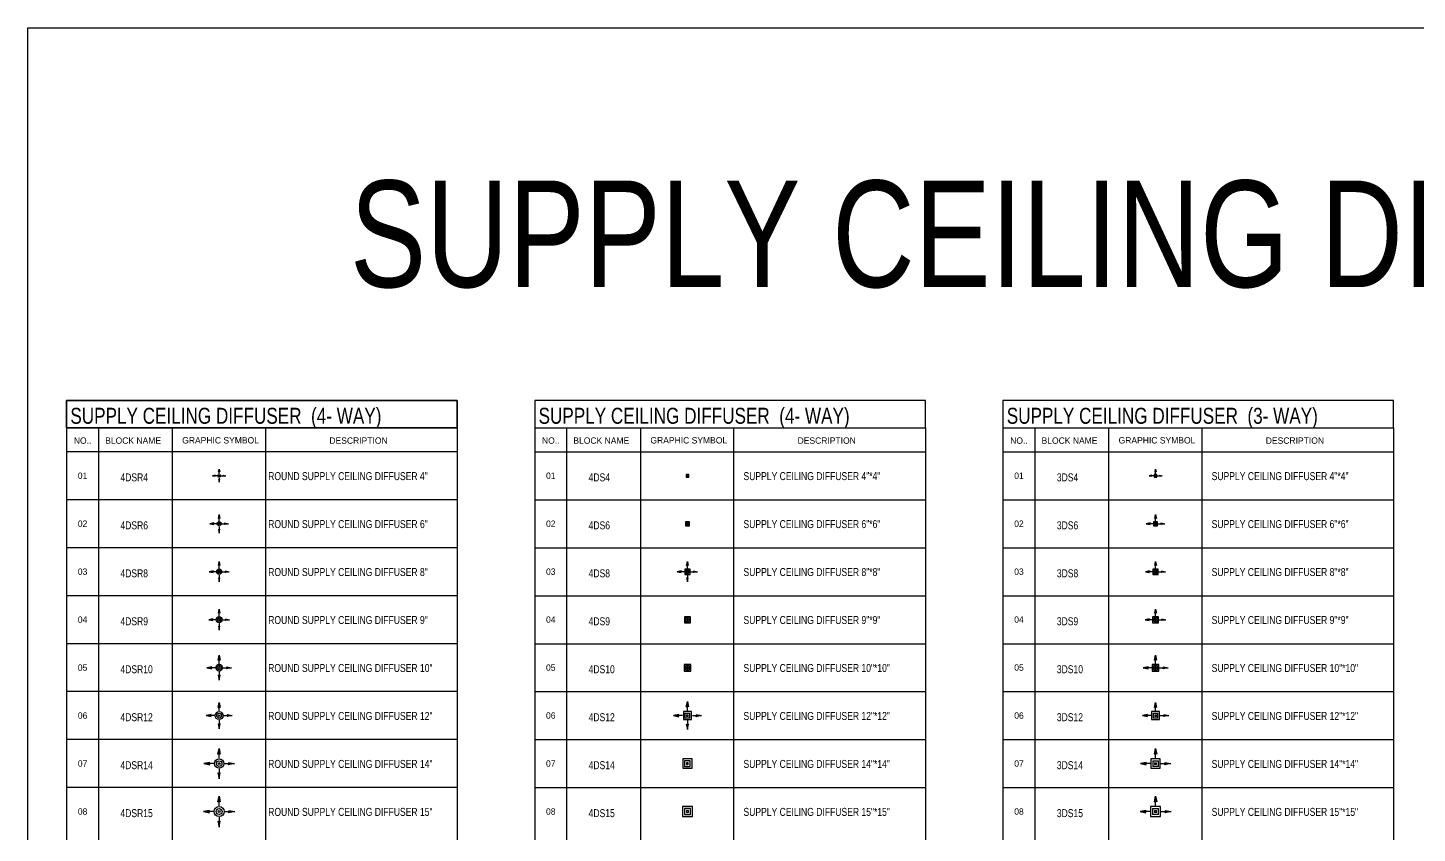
# Model space of a CAD drawing. Header units: millimetres. Extents: x 231894 to 495193, y 184583 to 303652.
# Drawn here: x 231894 to 283985, y 273426 to 303652 of the extents above; entities that cross this region are included whole.
import ezdxf
from ezdxf.enums import TextEntityAlignment as Align

# ---------------------------------------------------------------- set-up
doc = ezdxf.new("R2010")
doc.units = ezdxf.units.MM
doc.layers.get('0').update_dxf_attribs({"color": 254})
for name, color, linetype in [('40-REFERENCE-DRAWINGS-0-35', 40, 'Continuous'), ('MEQUIP', 2, 'Continuous'), ('SUPPLY GRILL', 13, 'Continuous')]:
    doc.layers.add(name, color=color, linetype=linetype)
doc.styles.add('STENCIL', font='stencil.shx')
doc.styles.add('style2', font='stencil.shx')

# ---------------------------------------------------------------- blocks, each defined once
blk = doc.blocks.new('4DS4')
at = {"color": 13}
for points in [[(-171, 0, 0, 21.4, 0), (-119, 0, 0, 0, 0), (-75, 0, 0, 0, 0)], [(0, 171, 0, 21.4, 0), (0, 119, 0, 0, 0), (0, 75, 0, 0, 0)], [(171, 0, 0, 21.4, 0), (119, 0, 0, 0, 0), (75, 0, 0, 0, 0)], [(0, -171, 0, 21.4, 0), (0, -119, 0, 0, 0), (0, -75, 0, 0, 0)]]:
    blk.add_lwpolyline(points, format="xyseb", dxfattribs=at)
at = {"color": 12}
blk.add_lwpolyline([(-50, -50), (50, -50), (50, 50), (-50, 50)], close=True, dxfattribs=at)
at = {"color": 13}
for points in [[(-30, -30), (30, -30), (30, 30), (-30, 30)], [(-10, -10), (10, -10), (10, 10), (-10, 10)]]:
    blk.add_lwpolyline(points, close=True, dxfattribs=at)
blk = doc.blocks.new('4DS6')
at = {"color": 13}
for points in [[(-245, 0, 0, 30.1, 0), (-172, 0, 0, 0, 0), (-110, 0, 0, 0, 0)], [(0, 245, 0, 30.1, 0), (0, 172, 0, 0, 0), (0, 110, 0, 0, 0)], [(245, 0, 0, 30.1, 0), (172, 0, 0, 0, 0), (110, 0, 0, 0, 0)], [(0, -245, 0, 30.1, 0), (0, -172, 0, 0, 0), (0, -110, 0, 0, 0)]]:
    blk.add_lwpolyline(points, format="xyseb", dxfattribs=at)
at = {"color": 12}
blk.add_lwpolyline([(-75, -75), (75, -75), (75, 75), (-75, 75)], close=True, dxfattribs=at)
at = {"color": 13}
for points in [[(-45, -45), (45, -45), (45, 45), (-45, 45)], [(-15, -15), (15, -15), (15, 15), (-15, 15)]]:
    blk.add_lwpolyline(points, close=True, dxfattribs=at)
blk = doc.blocks.new('4DS8')
at = {"color": 13}
for p, q in [((-228.125, 30), (-378.125, 0)), ((-125, 0), (-378.125, 0)), ((-378.125, 0), (-228.125, -30)), ((-228.125, 30), (-240.625, 0)), ((-228.125, -30), (-240.625, 0)), ((-30, 228.125), (0, 378.125)), ((-30, 228.125), (0, 240.625)), ((0, 125), (0, 378.125)), ((0, 378.125), (30, 228.125)), ((30, 228.125), (0, 240.625)), ((125, 0), (378.125, 0)), ((228.125, 30), (378.125, 0)), ((228.125, 30), (240.625, 0)), ((228.125, -30), (240.625, 0)), ((378.125, 0), (228.125, -30)), ((-30, -228.125), (0, -378.125)), ((-30, -228.125), (0, -240.625)), ((0, -125), (0, -378.125)), ((30, -228.125), (0, -240.625)), ((0, -378.125), (30, -228.125))]:
    blk.add_line(p, q, dxfattribs=at)
at = {"color": 12}
blk.add_lwpolyline([(-100, -100), (100, -100), (100, 100), (-100, 100)], close=True, dxfattribs=at)
at = {"color": 13}
for points in [[(-60, -60), (60, -60), (60, 60), (-60, 60)], [(-20, -20), (20, -20), (20, 20), (-20, 20)]]:
    blk.add_lwpolyline(points, close=True, dxfattribs=at)
for points in [[(-228.125, 30), (-240.625, 0), (-378.125, 0)], [(-228.125, -30), (-240.625, 0), (-378.125, 0)], [(-30, 228.125), (0, 240.625), (0, 378.125)], [(30, 228.125), (0, 240.625), (0, 378.125)], [(228.125, 30), (240.625, 0), (378.125, 0)], [(228.125, -30), (240.625, 0), (378.125, 0)], [(-30, -228.125), (0, -240.625), (0, -378.125)], [(30, -228.125), (0, -240.625), (0, -378.125)]]:
    blk.add_solid(points, dxfattribs=at)
blk = doc.blocks.new('4DS10')
at = {"color": 13}
for points in [[(-452, 0, 0, 64.1, 0), (-295, 0, 0, 0, 0), (-156, 0, 0, 0, 0)], [(0, 452, 0, 64.1, 0), (0, 295, 0, 0, 0), (0, 156, 0, 0, 0)], [(452, 0, 0, 64.1, 0), (295, 0, 0, 0, 0), (156, 0, 0, 0, 0)], [(0, -452, 0, 64.1, 0), (0, -295, 0, 0, 0), (0, -156, 0, 0, 0)]]:
    blk.add_lwpolyline(points, format="xyseb", dxfattribs=at)
at = {"color": 12}
blk.add_lwpolyline([(-125, -125), (125, -125), (125, 125), (-125, 125)], close=True, dxfattribs=at)
at = {"color": 13}
for points in [[(-75, -75), (75, -75), (75, 75), (-75, 75)], [(-25, -25), (25, -25), (25, 25), (-25, 25)]]:
    blk.add_lwpolyline(points, close=True, dxfattribs=at)
blk = doc.blocks.new('4DS12')
at = {"color": 13}
for p, q in [((-40, 325), (0, 525)), ((0, 188), (0, 525)), ((0, 525), (40, 325)), ((-325, 40), (-525, 0)), ((-188, 0), (-525, 0)), ((-525, 0), (-325, -40)), ((-325, 40), (-342, 0)), ((-325, -40), (-342, 0)), ((-90, 90), (-90, -90)), ((-90, 90), (90, 90)), ((-40, 325), (0, 342)), ((-30, 30), (-30, -30)), ((-30, 30), (30, 30)), ((40, 325), (0, 342)), ((30, -30), (30, 30)), ((90, -90), (90, 90)), ((188, 0), (525, 0)), ((325, 40), (525, 0)), ((325, 40), (342, 0)), ((325, -40), (342, 0)), ((525, 0), (325, -40)), ((90, -90), (-90, -90)), ((-40, -325), (0, -525)), ((-40, -325), (0, -342)), ((30, -30), (-30, -30)), ((0, -188), (0, -525)), ((40, -325), (0, -342)), ((0, -525), (40, -325))]:
    blk.add_line(p, q, dxfattribs=at)
at = {"color": 12}
blk.add_lwpolyline([(-150, -150), (150, -150), (150, 150), (-150, 150)], close=True, dxfattribs=at)
at = {"color": 13}
for points in [[(-40, 325), (0, 342), (0, 525)], [(40, 325), (0, 342), (0, 525)], [(-325, 40), (-342, 0), (-525, 0)], [(-325, -40), (-342, 0), (-525, 0)], [(325, 40), (342, 0), (525, 0)], [(325, -40), (342, 0), (525, 0)], [(-40, -325), (0, -342), (0, -525)], [(40, -325), (0, -342), (0, -525)]]:
    blk.add_solid(points, dxfattribs=at)
blk = doc.blocks.new('4DS9')
at = {"color": 13}
for points in [[(-283, 0, 0, 30.1, 0), (-210, 0, 0, 0, 0), (-148, 0, 0, 0, 0)], [(0, 283, 0, 30.1, 0), (0, 210, 0, 0, 0), (0, 148, 0, 0, 0)], [(283, 0, 0, 30.1, 0), (210, 0, 0, 0, 0), (148, 0, 0, 0, 0)], [(0, -283, 0, 30.1, 0), (0, -210, 0, 0, 0), (0, -148, 0, 0, 0)]]:
    blk.add_lwpolyline(points, format="xyseb", dxfattribs=at)
at = {"color": 12}
blk.add_lwpolyline([(-112, -112), (112, -112), (112, 112), (-112, 112)], close=True, dxfattribs=at)
at = {"color": 13}
for points in [[(-68, -68), (68, -68), (68, 68), (-68, 68)], [(-22, -22), (22, -22), (22, 22), (-22, 22)]]:
    blk.add_lwpolyline(points, close=True, dxfattribs=at)
blk = doc.blocks.new('4DS15')
at = {"color": 13}
for points in [[(0, 677, 0, 96.2, 0), (0, 443, 0, 0, 0), (0, 234, 0, 0, 0)], [(-677, 0, 0, 96.2, 0), (-443, 0, 0, 0, 0), (-234, 0, 0, 0, 0)], [(677, 0, 0, 96.2, 0), (443, 0, 0, 0, 0), (234, 0, 0, 0, 0)], [(0, -677, 0, 96.2, 0), (0, -443, 0, 0, 0), (0, -234, 0, 0, 0)]]:
    blk.add_lwpolyline(points, format="xyseb", dxfattribs=at)
at = {"color": 12}
blk.add_lwpolyline([(-187, -187), (187, -187), (187, 187), (-187, 187)], close=True, dxfattribs=at)
at = {"color": 13}
for points in [[(-112, -112), (112, -112), (112, 112), (-112, 112)], [(-37, -37), (37, -37), (37, 37), (-37, 37)]]:
    blk.add_lwpolyline(points, close=True, dxfattribs=at)
blk = doc.blocks.new('4DS14')
at = {"color": 13}
for points in [[(0, 632, 0, 89.8, 0), (0, 413, 0, 0, 0), (0, 219, 0, 0, 0)], [(-632, 0, 0, 89.8, 0), (-413, 0, 0, 0, 0), (-219, 0, 0, 0, 0)], [(632, 0, 0, 89.8, 0), (413, 0, 0, 0, 0), (219, 0, 0, 0, 0)], [(0, -632, 0, 89.8, 0), (0, -413, 0, 0, 0), (0, -219, 0, 0, 0)]]:
    blk.add_lwpolyline(points, format="xyseb", dxfattribs=at)
at = {"color": 12}
blk.add_lwpolyline([(-175, -175), (175, -175), (175, 175), (-175, 175)], close=True, dxfattribs=at)
at = {"color": 13}
for points in [[(-105, -105), (105, -105), (105, 105), (-105, 105)], [(-35, -35), (35, -35), (35, 35), (-35, 35)]]:
    blk.add_lwpolyline(points, close=True, dxfattribs=at)
blk = doc.blocks.new('3DS4')
at = {"color": 13}
for p, q in [((-144, 20), (-244, 0)), ((-75, 0), (-244, 0)), ((-244, 0), (-144, -20)), ((-144, 20), (-152, 0)), ((-144, -20), (-152, 0)), ((-20, 144), (0, 244)), ((-20, 144), (0, 152)), ((0, 75), (0, 244)), ((0, 244), (20, 144)), ((20, 144), (0, 152)), ((75, 0), (244, 0)), ((144, 20), (244, 0)), ((144, 20), (152, 0)), ((144, -20), (152, 0)), ((244, 0), (144, -20))]:
    blk.add_line(p, q, dxfattribs=at)
at = {"color": 12}
blk.add_lwpolyline([(-50, -50), (50, -50), (50, 50), (-50, 50)], close=True, dxfattribs=at)
at = {"color": 13}
for points in [[(-30, -30), (30, -30), (30, 30), (-30, 30)], [(-10, -10), (10, -10), (10, 10), (-10, 10)]]:
    blk.add_lwpolyline(points, close=True, dxfattribs=at)
for points in [[(-144, 20), (-152, 0), (-244, 0)], [(-144, -20), (-152, 0), (-244, 0)], [(-20, 144), (0, 152), (0, 244)], [(20, 144), (0, 152), (0, 244)], [(144, 20), (152, 0), (244, 0)], [(144, -20), (152, 0), (244, 0)]]:
    blk.add_solid(points, dxfattribs=at)
blk = doc.blocks.new('3DS6')
at = {"color": 13}
for p, q in [((-203.125, 30), (-353.125, 0)), ((-100, 0), (-353.125, 0)), ((-353.125, 0), (-203.125, -30)), ((-203.125, 30), (-215.625, 0)), ((-203.125, -30), (-215.625, 0)), ((-30, 203.125), (0, 353.125)), ((-30, 203.125), (0, 215.625)), ((0, 100), (0, 353.125)), ((0, 353.125), (30, 203.125)), ((30, 203.125), (0, 215.625)), ((100, 0), (353.125, 0)), ((203.125, 30), (353.125, 0)), ((203.125, 30), (215.625, 0)), ((203.125, -30), (215.625, 0)), ((353.125, 0), (203.125, -30))]:
    blk.add_line(p, q, dxfattribs=at)
at = {"color": 12}
blk.add_lwpolyline([(-75, -75), (75, -75), (75, 75), (-75, 75)], close=True, dxfattribs=at)
at = {"color": 13}
for points in [[(-45, -45), (45, -45), (45, 45), (-45, 45)], [(-15, -15), (15, -15), (15, 15), (-15, 15)]]:
    blk.add_lwpolyline(points, close=True, dxfattribs=at)
for points in [[(-203.125, 30), (-215.625, 0), (-353.125, 0)], [(-203.125, -30), (-215.625, 0), (-353.125, 0)], [(-30, 203.125), (0, 215.625), (0, 353.125)], [(30, 203.125), (0, 215.625), (0, 353.125)], [(203.125, 30), (215.625, 0), (353.125, 0)], [(203.125, -30), (215.625, 0), (353.125, 0)]]:
    blk.add_solid(points, dxfattribs=at)
blk = doc.blocks.new('3DS8')
at = {"color": 13}
for p, q in [((-228.125, 30), (-378.125, 0)), ((-125, 0), (-378.125, 0)), ((-378.125, 0), (-228.125, -30)), ((-228.125, 30), (-240.625, 0)), ((-228.125, -30), (-240.625, 0)), ((-30, 228.125), (0, 378.125)), ((-30, 228.125), (0, 240.625)), ((0, 125), (0, 378.125)), ((0, 378.125), (30, 228.125)), ((30, 228.125), (0, 240.625)), ((125, 0), (378.125, 0)), ((228.125, 30), (378.125, 0)), ((228.125, 30), (240.625, 0)), ((228.125, -30), (240.625, 0)), ((378.125, 0), (228.125, -30))]:
    blk.add_line(p, q, dxfattribs=at)
at = {"color": 12}
blk.add_lwpolyline([(-100, -100), (100, -100), (100, 100), (-100, 100)], close=True, dxfattribs=at)
at = {"color": 13}
for points in [[(-60, -60), (60, -60), (60, 60), (-60, 60)], [(-20, -20), (20, -20), (20, 20), (-20, 20)]]:
    blk.add_lwpolyline(points, close=True, dxfattribs=at)
for points in [[(-228.125, 30), (-240.625, 0), (-378.125, 0)], [(-228.125, -30), (-240.625, 0), (-378.125, 0)], [(-30, 228.125), (0, 240.625), (0, 378.125)], [(30, 228.125), (0, 240.625), (0, 378.125)], [(228.125, 30), (240.625, 0), (378.125, 0)], [(228.125, -30), (240.625, 0), (378.125, 0)]]:
    blk.add_solid(points, dxfattribs=at)
blk = doc.blocks.new('3DS9')
at = {"color": 13}
for p, q in [((-240.625, 30), (-390.625, 0)), ((-137.5, 0), (-390.625, 0)), ((-390.625, 0), (-240.625, -30)), ((-240.625, 30), (-253.125, 0)), ((-240.625, -30), (-253.125, 0)), ((-30, 240.625), (0, 390.625)), ((-30, 240.625), (0, 253.125)), ((0, 137.5), (0, 390.625)), ((0, 390.625), (30, 240.625)), ((30, 240.625), (0, 253.125)), ((137.5, 0), (390.625, 0)), ((240.625, 30), (390.625, 0)), ((240.625, 30), (253.125, 0)), ((240.625, -30), (253.125, 0)), ((390.625, 0), (240.625, -30))]:
    blk.add_line(p, q, dxfattribs=at)
at = {"color": 12}
blk.add_lwpolyline([(-112.5, -112.5), (112.5, -112.5), (112.5, 112.5), (-112.5, 112.5)], close=True, dxfattribs=at)
at = {"color": 13}
for points in [[(-67.5, -67.5), (67.5, -67.5), (67.5, 67.5), (-67.5, 67.5)], [(-22.5, -22.5), (22.5, -22.5), (22.5, 22.5), (-22.5, 22.5)]]:
    blk.add_lwpolyline(points, close=True, dxfattribs=at)
for points in [[(-240.625, 30), (-253.125, 0), (-390.625, 0)], [(-240.625, -30), (-253.125, 0), (-390.625, 0)], [(-30, 240.625), (0, 253.125), (0, 390.625)], [(30, 240.625), (0, 253.125), (0, 390.625)], [(240.625, 30), (253.125, 0), (390.625, 0)], [(240.625, -30), (253.125, 0), (390.625, 0)]]:
    blk.add_solid(points, dxfattribs=at)
blk = doc.blocks.new('3DS10')
at = {"color": 13}
for p, q in [((-278.90625, 37.5), (-466.40625, 0)), ((-150, 0), (-466.40625, 0)), ((-466.40625, 0), (-278.90625, -37.5)), ((-278.90625, 37.5), (-294.53125, 0)), ((-278.90625, -37.5), (-294.53125, 0)), ((-37.5, 278.90625), (0, 466.40625)), ((-37.5, 278.90625), (0, 294.53125)), ((0, 150), (0, 466.40625)), ((0, 466.40625), (37.5, 278.90625)), ((37.5, 278.90625), (0, 294.53125)), ((150, 0), (466.40625, 0)), ((278.90625, 37.5), (466.40625, 0)), ((278.90625, 37.5), (294.53125, 0)), ((278.90625, -37.5), (294.53125, 0)), ((466.40625, 0), (278.90625, -37.5))]:
    blk.add_line(p, q, dxfattribs=at)
at = {"color": 12}
blk.add_lwpolyline([(-125, -125), (125, -125), (125, 125), (-125, 125)], close=True, dxfattribs=at)
at = {"color": 13}
for points in [[(-75, -75), (75, -75), (75, 75), (-75, 75)], [(-25, -25), (25, -25), (25, 25), (-25, 25)]]:
    blk.add_lwpolyline(points, close=True, dxfattribs=at)
for points in [[(-278.90625, 37.5), (-294.53125, 0), (-466.40625, 0)], [(-278.90625, -37.5), (-294.53125, 0), (-466.40625, 0)], [(-37.5, 278.90625), (0, 294.53125), (0, 466.40625)], [(37.5, 278.90625), (0, 294.53125), (0, 466.40625)], [(278.90625, 37.5), (294.53125, 0), (466.40625, 0)], [(278.90625, -37.5), (294.53125, 0), (466.40625, 0)]]:
    blk.add_solid(points, dxfattribs=at)
blk = doc.blocks.new('3DS12')
at = {"color": 13}
for p, q in [((-303.90625, 37.5), (-491.40625, 0)), ((-175, 0), (-491.40625, 0)), ((-491.40625, 0), (-303.90625, -37.5)), ((-303.90625, 37.5), (-319.53125, 0)), ((-303.90625, -37.5), (-319.53125, 0)), ((-90, 90), (-90, -90)), ((-90, 90), (90, 90)), ((-37.5, 303.90625), (0, 491.40625)), ((-37.5, 303.90625), (0, 319.53125)), ((-30, 30), (-30, -30)), ((-30, 30), (30, 30)), ((0, 175), (0, 491.40625)), ((0, 491.40625), (37.5, 303.90625)), ((37.5, 303.90625), (0, 319.53125)), ((30, -30), (30, 30)), ((90, -90), (90, 90)), ((175, 0), (491.40625, 0)), ((303.90625, 37.5), (491.40625, 0)), ((303.90625, 37.5), (319.53125, 0)), ((303.90625, -37.5), (319.53125, 0)), ((491.40625, 0), (303.90625, -37.5)), ((90, -90), (-90, -90)), ((30, -30), (-30, -30))]:
    blk.add_line(p, q, dxfattribs=at)
at = {"color": 12}
blk.add_lwpolyline([(-150, -150), (150, -150), (150, 150), (-150, 150)], close=True, dxfattribs=at)
at = {"color": 13}
for points in [[(-303.90625, 37.5), (-319.53125, 0), (-491.40625, 0)], [(-303.90625, -37.5), (-319.53125, 0), (-491.40625, 0)], [(-37.5, 303.90625), (0, 319.53125), (0, 491.40625)], [(37.5, 303.90625), (0, 319.53125), (0, 491.40625)], [(303.90625, 37.5), (319.53125, 0), (491.40625, 0)], [(303.90625, -37.5), (319.53125, 0), (491.40625, 0)]]:
    blk.add_solid(points, dxfattribs=at)
blk = doc.blocks.new('3DS14')
at = {"color": 13}
for p, q in [((-44, 350), (0, 569)), ((0, 200), (0, 569)), ((0, 569), (44, 350)), ((-350, 44), (-569, 0)), ((-200, 0), (-569, 0)), ((-569, 0), (-350, -44)), ((-350, 44), (-369, 0)), ((-350, -44), (-369, 0)), ((-105, 105), (-105, -105)), ((-105, 105), (105, 105)), ((-44, 350), (0, 369)), ((-35, 35), (-35, -35)), ((-35, 35), (35, 35)), ((44, 350), (0, 369)), ((35, -35), (35, 35)), ((105, -105), (105, 105)), ((200, 0), (569, 0)), ((350, 44), (569, 0)), ((350, 44), (369, 0)), ((350, -44), (369, 0)), ((569, 0), (350, -44)), ((105, -105), (-105, -105)), ((35, -35), (-35, -35))]:
    blk.add_line(p, q, dxfattribs=at)
at = {"color": 12}
blk.add_lwpolyline([(-175, -175), (175, -175), (175, 175), (-175, 175)], close=True, dxfattribs=at)
at = {"color": 13}
for points in [[(-44, 350), (0, 369), (0, 569)], [(44, 350), (0, 369), (0, 569)], [(-350, 44), (-369, 0), (-569, 0)], [(-350, -44), (-369, 0), (-569, 0)], [(350, 44), (369, 0), (569, 0)], [(350, -44), (369, 0), (569, 0)]]:
    blk.add_solid(points, dxfattribs=at)
blk = doc.blocks.new('3DS15')
at = {"color": 13}
for p, q in [((-44, 363), (0, 582)), ((0, 213), (0, 582)), ((0, 582), (44, 363)), ((-363, 44), (-582, 0)), ((-213, 0), (-582, 0)), ((-582, 0), (-363, -44)), ((-363, 44), (-381, 0)), ((-363, -44), (-381, 0)), ((-112, 112), (-112, -112)), ((-112, 112), (112, 112)), ((-44, 363), (0, 381)), ((-37, 37), (-37, -37)), ((-37, 37), (37, 37)), ((44, 363), (0, 381)), ((37, -37), (37, 37)), ((112, -112), (112, 112)), ((363, 44), (582, 0)), ((363, 44), (381, 0)), ((112, -112), (-112, -112)), ((37, -37), (-37, -37)), ((213, 0), (582, 0)), ((363, -44), (381, 0)), ((582, 0), (363, -44))]:
    blk.add_line(p, q, dxfattribs=at)
at = {"color": 12}
blk.add_lwpolyline([(-187, -187), (187, -187), (187, 187), (-187, 187)], close=True, dxfattribs=at)
at = {"color": 13}
for points in [[(-44, 363), (0, 381), (0, 582)], [(44, 363), (0, 381), (0, 582)], [(-363, 44), (-381, 0), (-582, 0)], [(-363, -44), (-381, 0), (-582, 0)], [(363, 44), (381, 0), (582, 0)], [(363, -44), (381, 0), (582, 0)]]:
    blk.add_solid(points, dxfattribs=at)
blk = doc.blocks.new('4DSR4')
at = {"layer": 'SUPPLY GRILL', "color": 13}
for p, q in [((-144, 20), (-244, 0)), ((-75, 0), (-244, 0)), ((-244, 0), (-144, -20)), ((-144, 20), (-152, 0)), ((-144, -20), (-152, 0)), ((-20, 144), (0, 244)), ((-20, 144), (0, 152)), ((0, 75), (0, 244)), ((0, 244), (20, 144)), ((20, 144), (0, 152)), ((75, 0), (244, 0)), ((144, 20), (244, 0)), ((144, 20), (152, 0)), ((144, -20), (152, 0)), ((244, 0), (144, -20)), ((-20, -144), (0, -244)), ((-20, -144), (0, -152)), ((0, -75), (0, -244)), ((20, -144), (0, -152)), ((0, -244), (20, -144))]:
    blk.add_line(p, q, dxfattribs=at)
at = {"layer": 'SUPPLY GRILL', "color": 12}
blk.add_circle((0, 0), 50, dxfattribs=at)
at = {"layer": 'SUPPLY GRILL', "color": 13}
for radius in [30, 10]:
    blk.add_circle((0, 0), radius, dxfattribs=at)
for points in [[(-144, 20), (-152, 0), (-244, 0)], [(-144, -20), (-152, 0), (-244, 0)], [(-20, 144), (0, 152), (0, 244)], [(20, 144), (0, 152), (0, 244)], [(144, 20), (152, 0), (244, 0)], [(144, -20), (152, 0), (244, 0)], [(-20, -144), (0, -152), (0, -244)], [(20, -144), (0, -152), (0, -244)]]:
    blk.add_solid(points, dxfattribs=at)
blk = doc.blocks.new('4DSR6')
at = {"layer": 'SUPPLY GRILL', "color": 13}
for p, q in [((-203.125, 30), (-353.125, 0)), ((-100, 0), (-353.125, 0)), ((-353.125, 0), (-203.125, -30)), ((-203.125, 30), (-215.625, 0)), ((-203.125, -30), (-215.625, 0)), ((-30, 203.125), (0, 353.125)), ((-30, 203.125), (0, 215.625)), ((0, 100), (0, 353.125)), ((0, 353.125), (30, 203.125)), ((30, 203.125), (0, 215.625)), ((100, 0), (353.125, 0)), ((203.125, 30), (353.125, 0)), ((203.125, 30), (215.625, 0)), ((203.125, -30), (215.625, 0)), ((353.125, 0), (203.125, -30)), ((-30, -203.125), (0, -353.125)), ((-30, -203.125), (0, -215.625)), ((0, -100), (0, -353.125)), ((30, -203.125), (0, -215.625)), ((0, -353.125), (30, -203.125))]:
    blk.add_line(p, q, dxfattribs=at)
at = {"layer": 'SUPPLY GRILL', "color": 12}
blk.add_circle((0, 0), 75, dxfattribs=at)
at = {"layer": 'SUPPLY GRILL', "color": 13}
for radius in [45, 15]:
    blk.add_circle((0, 0), radius, dxfattribs=at)
for points in [[(-203.125, 30), (-215.625, 0), (-353.125, 0)], [(-203.125, -30), (-215.625, 0), (-353.125, 0)], [(-30, 203.125), (0, 215.625), (0, 353.125)], [(30, 203.125), (0, 215.625), (0, 353.125)], [(203.125, 30), (215.625, 0), (353.125, 0)], [(203.125, -30), (215.625, 0), (353.125, 0)], [(-30, -203.125), (0, -215.625), (0, -353.125)], [(30, -203.125), (0, -215.625), (0, -353.125)]]:
    blk.add_solid(points, dxfattribs=at)
blk = doc.blocks.new('4DSR8')
at = {"layer": 'SUPPLY GRILL', "color": 13}
for p, q in [((-228.125, 30), (-378.125, 0)), ((-125, 0), (-378.125, 0)), ((-378.125, 0), (-228.125, -30)), ((-228.125, 30), (-240.625, 0)), ((-228.125, -30), (-240.625, 0)), ((-30, 228.125), (0, 378.125)), ((-30, 228.125), (0, 240.625)), ((0, 125), (0, 378.125)), ((0, 378.125), (30, 228.125)), ((30, 228.125), (0, 240.625)), ((125, 0), (378.125, 0)), ((228.125, 30), (378.125, 0)), ((228.125, 30), (240.625, 0)), ((228.125, -30), (240.625, 0)), ((378.125, 0), (228.125, -30)), ((-30, -228.125), (0, -378.125)), ((-30, -228.125), (0, -240.625)), ((0, -125), (0, -378.125)), ((30, -228.125), (0, -240.625)), ((0, -378.125), (30, -228.125))]:
    blk.add_line(p, q, dxfattribs=at)
at = {"layer": 'SUPPLY GRILL', "color": 12}
blk.add_circle((0, 0), 100, dxfattribs=at)
at = {"layer": 'SUPPLY GRILL', "color": 13}
for radius in [60, 20]:
    blk.add_circle((0, 0), radius, dxfattribs=at)
for points in [[(-228.125, 30), (-240.625, 0), (-378.125, 0)], [(-228.125, -30), (-240.625, 0), (-378.125, 0)], [(-30, 228.125), (0, 240.625), (0, 378.125)], [(30, 228.125), (0, 240.625), (0, 378.125)], [(228.125, 30), (240.625, 0), (378.125, 0)], [(228.125, -30), (240.625, 0), (378.125, 0)], [(-30, -228.125), (0, -240.625), (0, -378.125)], [(30, -228.125), (0, -240.625), (0, -378.125)]]:
    blk.add_solid(points, dxfattribs=at)
blk = doc.blocks.new('4DSR9')
at = {"layer": 'SUPPLY GRILL', "color": 13}
for p, q in [((-240.625, 30), (-390.625, 0)), ((-137.5, 0), (-390.625, 0)), ((-390.625, 0), (-240.625, -30)), ((-240.625, 30), (-253.125, 0)), ((-240.625, -30), (-253.125, 0)), ((-30, 240.625), (0, 390.625)), ((-30, 240.625), (0, 253.125)), ((0, 137.5), (0, 390.625)), ((0, 390.625), (30, 240.625)), ((30, 240.625), (0, 253.125)), ((137.5, 0), (390.625, 0)), ((240.625, 30), (390.625, 0)), ((240.625, 30), (253.125, 0)), ((240.625, -30), (253.125, 0)), ((390.625, 0), (240.625, -30)), ((-30, -240.625), (0, -390.625)), ((-30, -240.625), (0, -253.125)), ((0, -137.5), (0, -390.625)), ((30, -240.625), (0, -253.125)), ((0, -390.625), (30, -240.625))]:
    blk.add_line(p, q, dxfattribs=at)
at = {"layer": 'SUPPLY GRILL', "color": 12}
blk.add_circle((0, 0), 112.5, dxfattribs=at)
at = {"layer": 'SUPPLY GRILL', "color": 13}
for radius in [67.5, 22.5]:
    blk.add_circle((0, 0), radius, dxfattribs=at)
for points in [[(-240.625, 30), (-253.125, 0), (-390.625, 0)], [(-240.625, -30), (-253.125, 0), (-390.625, 0)], [(-30, 240.625), (0, 253.125), (0, 390.625)], [(30, 240.625), (0, 253.125), (0, 390.625)], [(240.625, 30), (253.125, 0), (390.625, 0)], [(240.625, -30), (253.125, 0), (390.625, 0)], [(-30, -240.625), (0, -253.125), (0, -390.625)], [(30, -240.625), (0, -253.125), (0, -390.625)]]:
    blk.add_solid(points, dxfattribs=at)
blk = doc.blocks.new('4DSR10')
at = {"color": 13}
for p, q in [((-278.90625, 37.5), (-466.40625, 0)), ((-150, 0), (-466.40625, 0)), ((-466.40625, 0), (-278.90625, -37.5)), ((-278.90625, 37.5), (-294.53125, 0)), ((-278.90625, -37.5), (-294.53125, 0)), ((-37.5, 278.90625), (0, 466.40625)), ((-37.5, 278.90625), (0, 294.53125)), ((0, 150), (0, 466.40625)), ((0, 466.40625), (37.5, 278.90625)), ((37.5, 278.90625), (0, 294.53125)), ((150, 0), (466.40625, 0)), ((278.90625, 37.5), (466.40625, 0)), ((278.90625, 37.5), (294.53125, 0)), ((278.90625, -37.5), (294.53125, 0)), ((466.40625, 0), (278.90625, -37.5)), ((-37.5, -278.90625), (0, -466.40625)), ((-37.5, -278.90625), (0, -294.53125)), ((0, -150), (0, -466.40625)), ((37.5, -278.90625), (0, -294.53125)), ((0, -466.40625), (37.5, -278.90625))]:
    blk.add_line(p, q, dxfattribs=at)
at = {"color": 12}
blk.add_circle((0, 0), 125, dxfattribs=at)
at = {"color": 13}
for radius in [75, 25]:
    blk.add_circle((0, 0), radius, dxfattribs=at)
for points in [[(-278.90625, 37.5), (-294.53125, 0), (-466.40625, 0)], [(-278.90625, -37.5), (-294.53125, 0), (-466.40625, 0)], [(-37.5, 278.90625), (0, 294.53125), (0, 466.40625)], [(37.5, 278.90625), (0, 294.53125), (0, 466.40625)], [(278.90625, 37.5), (294.53125, 0), (466.40625, 0)], [(278.90625, -37.5), (294.53125, 0), (466.40625, 0)], [(-37.5, -278.90625), (0, -294.53125), (0, -466.40625)], [(37.5, -278.90625), (0, -294.53125), (0, -466.40625)]]:
    blk.add_solid(points, dxfattribs=at)
blk = doc.blocks.new('4DSR12')
at = {"layer": 'SUPPLY GRILL', "color": 13}
for p, q in [((-303.90625, 37.5), (-491.40625, 0)), ((-175, 0), (-491.40625, 0)), ((-491.40625, 0), (-303.90625, -37.5)), ((-303.90625, 37.5), (-319.53125, 0)), ((-303.90625, -37.5), (-319.53125, 0)), ((-37.5, 303.90625), (0, 491.40625)), ((-37.5, 303.90625), (0, 319.53125)), ((0, 175), (0, 491.40625)), ((0, 491.40625), (37.5, 303.90625)), ((37.5, 303.90625), (0, 319.53125)), ((175, 0), (491.40625, 0)), ((303.90625, 37.5), (491.40625, 0)), ((303.90625, 37.5), (319.53125, 0)), ((303.90625, -37.5), (319.53125, 0)), ((491.40625, 0), (303.90625, -37.5)), ((-37.5, -303.90625), (0, -491.40625)), ((-37.5, -303.90625), (0, -319.53125)), ((0, -175), (0, -491.40625)), ((37.5, -303.90625), (0, -319.53125)), ((0, -491.40625), (37.5, -303.90625))]:
    blk.add_line(p, q, dxfattribs=at)
at = {"layer": 'SUPPLY GRILL', "color": 12}
blk.add_circle((0, 0), 150, dxfattribs=at)
at = {"layer": 'SUPPLY GRILL', "color": 13}
for radius in [90, 30]:
    blk.add_circle((0, 0), radius, dxfattribs=at)
for points in [[(-303.90625, 37.5), (-319.53125, 0), (-491.40625, 0)], [(-303.90625, -37.5), (-319.53125, 0), (-491.40625, 0)], [(-37.5, 303.90625), (0, 319.53125), (0, 491.40625)], [(37.5, 303.90625), (0, 319.53125), (0, 491.40625)], [(303.90625, 37.5), (319.53125, 0), (491.40625, 0)], [(303.90625, -37.5), (319.53125, 0), (491.40625, 0)], [(-37.5, -303.90625), (0, -319.53125), (0, -491.40625)], [(37.5, -303.90625), (0, -319.53125), (0, -491.40625)]]:
    blk.add_solid(points, dxfattribs=at)
blk = doc.blocks.new('4DSR14')
at = {"layer": 'SUPPLY GRILL', "color": 13}
for p, q in [((-44, 350), (0, 569)), ((0, 200), (0, 569)), ((0, 569), (44, 350)), ((-350, 44), (-569, 0)), ((-200, 0), (-569, 0)), ((-569, 0), (-350, -44)), ((-350, 44), (-369, 0)), ((-350, -44), (-369, 0)), ((-44, 350), (0, 369)), ((44, 350), (0, 369)), ((200, 0), (569, 0)), ((350, 44), (569, 0)), ((350, 44), (369, 0)), ((350, -44), (369, 0)), ((569, 0), (350, -44)), ((-44, -350), (0, -569)), ((-44, -350), (0, -369)), ((0, -200), (0, -569)), ((44, -350), (0, -369)), ((0, -569), (44, -350))]:
    blk.add_line(p, q, dxfattribs=at)
at = {"layer": 'SUPPLY GRILL', "color": 12}
blk.add_circle((0, 0), 175, dxfattribs=at)
at = {"layer": 'SUPPLY GRILL', "color": 13}
for radius in [105, 35]:
    blk.add_circle((0, 0), radius, dxfattribs=at)
for points in [[(-44, 350), (0, 369), (0, 569)], [(44, 350), (0, 369), (0, 569)], [(-350, 44), (-369, 0), (-569, 0)], [(-350, -44), (-369, 0), (-569, 0)], [(350, 44), (369, 0), (569, 0)], [(350, -44), (369, 0), (569, 0)], [(-44, -350), (0, -369), (0, -569)], [(44, -350), (0, -369), (0, -569)]]:
    blk.add_solid(points, dxfattribs=at)
blk = doc.blocks.new('4DSR15')
at = {"layer": 'SUPPLY GRILL', "color": 13}
for p, q in [((-44, 363), (0, 582)), ((0, 213), (0, 582)), ((0, 582), (44, 363)), ((-363, 44), (-582, 0)), ((-213, 0), (-582, 0)), ((-582, 0), (-363, -44)), ((-363, 44), (-381, 0)), ((-363, -44), (-381, 0)), ((-44, 363), (0, 381)), ((44, 363), (0, 381)), ((213, 0), (582, 0)), ((363, 44), (582, 0)), ((363, 44), (381, 0)), ((-44, -363), (0, -582)), ((-44, -363), (0, -381)), ((0, -213), (0, -582)), ((44, -363), (0, -381)), ((0, -582), (44, -363)), ((363, -44), (381, 0)), ((582, 0), (363, -44))]:
    blk.add_line(p, q, dxfattribs=at)
at = {"layer": 'SUPPLY GRILL', "color": 12}
blk.add_circle((0, 0), 187, dxfattribs=at)
at = {"layer": 'SUPPLY GRILL', "color": 13}
for radius in [112, 37.5]:
    blk.add_circle((0, 0), radius, dxfattribs=at)
for points in [[(-44, 363), (0, 381), (0, 582)], [(44, 363), (0, 381), (0, 582)], [(-363, 44), (-381, 0), (-582, 0)], [(-363, -44), (-381, 0), (-582, 0)], [(363, 44), (381, 0), (582, 0)], [(-44, -363), (0, -381), (0, -582)], [(44, -363), (0, -381), (0, -582)], [(363, -44), (381, 0), (582, 0)]]:
    blk.add_solid(points, dxfattribs=at)

msp = doc.modelspace()

# ---------------------------------------------------------------- linework, layer by layer
at = {"layer": 'MEQUIP'}
msp.add_lwpolyline([(231894, 303652), (319660, 303652), (319660, 253222), (231894, 253222)], close=True, dxfattribs=at)
at = {"layer": 'SUPPLY GRILL'}
for p, q in [((247994, 288633), (233348, 288633)), ((233348, 288633), (233348, 260739)), ((233348, 288633), (233348, 260739)), ((233348, 288633), (247994, 288633)), ((234543, 288633), (234543, 260739)), ((237322, 260739), (237322, 288633)), ((240816, 260739), (240816, 288633)), ((247994, 288633), (247994, 260739)), ((250901, 288633), (250901, 260739)), ((250901, 288633), (265547, 288633)), ((252097, 288633), (252097, 260739)), ((254876, 260739), (254876, 288633)), ((258369, 260739), (258369, 288633)), ((265547, 288633), (265547, 260739)), ((268454, 288633), (268454, 260739)), ((268454, 288633), (283100, 288633)), ((269650, 288633), (269650, 260739)), ((272429, 260739), (272429, 288633)), ((275923, 260739), (275923, 288633)), ((283100, 288633), (283100, 260739)), ((247994, 287739), (233348, 287739)), ((250901, 287739), (265547, 287739)), ((268454, 287739), (283100, 287739)), ((247994, 285939), (233348, 285939)), ((250901, 285939), (265547, 285939)), ((268454, 285939), (283100, 285939)), ((247994, 284139), (233348, 284139)), ((250901, 284139), (265547, 284139)), ((268454, 284139), (283100, 284139)), ((247994, 282339), (233348, 282339)), ((250901, 282339), (265547, 282339)), ((268454, 282339), (283100, 282339)), ((247994, 280539), (233348, 280539)), ((250901, 280539), (265547, 280539)), ((268454, 280539), (283100, 280539)), ((247994, 278739), (233348, 278739)), ((250901, 278739), (265547, 278739)), ((268454, 278739), (283100, 278739)), ((247994, 276939), (233348, 276939)), ((250901, 276939), (265547, 276939)), ((268454, 276939), (283100, 276939)), ((247994, 275139), (233348, 275139)), ((250901, 275139), (265547, 275139)), ((268454, 275139), (283100, 275139))]:
    msp.add_line(p, q, dxfattribs=at)
for points in [[(247994, 288633), (233348, 288633), (233348, 289664), (247994, 289664)], [(233348, 288633), (247994, 288633), (247994, 289664), (233348, 289664)], [(250901, 288633), (265547, 288633), (265547, 289664), (250901, 289664)], [(268454, 288633), (283100, 288633), (283100, 289664), (268454, 289664)]]:
    msp.add_lwpolyline(points, close=True, dxfattribs=at)

# ---------------------------------------------------------------- block references
for name, p in [('4DSR4', (239069, 286839)), ('3DS4', (274176, 286839)), ('4DS4', (256622, 286839)), ('4DSR6', (239069, 285039)), ('4DS6', (256622, 285039)), ('3DS6', (274176, 285039)), ('4DSR8', (239069, 283239)), ('4DS8', (256622, 283239)), ('3DS8', (274176, 283239)), ('4DSR9', (239069, 281439)), ('3DS9', (274176, 281439)), ('4DS9', (256622, 281439)), ('4DSR10', (239069, 279639)), ('4DS10', (256622, 279639)), ('3DS10', (274176, 279639)), ('4DSR12', (239069, 277839)), ('4DS12', (256622, 277839)), ('3DS12', (274176, 277839)), ('4DSR14', (239069, 276039)), ('4DS14', (256622, 276039)), ('3DS14', (274176, 276039)), ('4DSR15', (239069, 274239)), ('4DS15', (256622, 274239)), ('3DS15', (274176, 274239))]:
    msp.add_blockref(name, p, dxfattribs=at)

# ---------------------------------------------------------------- texts
at = {"layer": '40-REFERENCE-DRAWINGS-0-35', "lineweight": 35, "style": 'STENCIL', "width": 0.8}
msp.add_text('SUPPLY CEILING DIFFUSER', height=4000, dxfattribs=at).set_placement((243976, 293918))
at = {"layer": 'SUPPLY GRILL', "lineweight": 35, "style": 'STENCIL', "width": 0.8}
for s, p in [('SUPPLY CEILING DIFFUSER  (4- WAY)', (233490, 288791)), ('SUPPLY CEILING DIFFUSER  (4- WAY)', (251044, 288791)), ('SUPPLY CEILING DIFFUSER  (3- WAY)', (268597, 288791))]:
    msp.add_text(s, height=600, dxfattribs=at).set_placement(p)
at = {"layer": 'SUPPLY GRILL', "lineweight": 35, "style": 'STENCIL'}
for s, height, p in [('NO..', 239.1, (233949, 288160)), ('BLOCK NAME', 239.1, (235843, 288160)), ('GRAPHIC SYMBOL', 239.06, (239122, 288171)), ('DESCRIPTION', 239.06, (244294, 288160)), ('NO..', 239.1, (251502, 288160)), ('BLOCK NAME', 239.1, (253396, 288160)), ('GRAPHIC SYMBOL', 239.06, (256676, 288171)), ('DESCRIPTION', 239.06, (261847, 288160)), ('NO..', 239.1, (269055, 288160)), ('BLOCK NAME', 239.1, (270950, 288160)), ('GRAPHIC SYMBOL', 239.06, (274229, 288171)), ('DESCRIPTION', 239.06, (279400, 288160))]:
    msp.add_text(s, height=height, dxfattribs=at).set_placement(p, align=Align.MIDDLE)
at = {"layer": 'SUPPLY GRILL', "color": 4, "style": 'STENCIL'}
for s, p in [('01', (233949, 286842)), ('01', (251502, 286842)), ('01', (269055, 286842)), ('02', (233949, 285042)), ('02', (251502, 285042)), ('02', (269055, 285042)), ('03', (233949, 283242)), ('03', (251502, 283242)), ('03', (269055, 283242)), ('04', (233949, 281442)), ('04', (251502, 281442)), ('04', (269055, 281442)), ('05', (233949, 279642)), ('05', (251502, 279642)), ('05', (269055, 279642)), ('06', (233949, 277842)), ('06', (251502, 277842)), ('06', (269055, 277842)), ('07', (233949, 276042)), ('07', (251502, 276042)), ('07', (269055, 276042)), ('08', (233949, 274242)), ('08', (251502, 274242)), ('08', (269055, 274242))]:
    msp.add_text(s, height=239.1, dxfattribs=at).set_placement(p, align=Align.MIDDLE)
at = {"layer": 'SUPPLY GRILL', "color": 4, "style": 'style2', "width": 0.8}
for s, p in [('4DSR4', (235367, 286630)), ('ROUND SUPPLY CEILING DIFFUSER 4"', (240908, 286677)), ('4DS4', (252920, 286630)), ('SUPPLY CEILING DIFFUSER 4"*4"', (258726, 286677)), ('3DS4', (270474, 286630)), ('SUPPLY CEILING DIFFUSER 4"*4"', (276279, 286677)), ('4DSR6', (235367, 284830)), ('ROUND SUPPLY CEILING DIFFUSER 6"', (240908, 284877)), ('4DS6', (252920, 284830)), ('SUPPLY CEILING DIFFUSER 6"*6" ', (258726, 284877)), ('3DS6', (270474, 284830)), ('SUPPLY CEILING DIFFUSER 6"*6" ', (276279, 284877)), ('ROUND SUPPLY CEILING DIFFUSER 8"', (240908, 283077)), ('SUPPLY CEILING DIFFUSER 8"*8"', (258726, 283077)), ('SUPPLY CEILING DIFFUSER 8"*8"', (276279, 283077)), ('4DSR8', (235367, 283030)), ('4DS8', (252920, 283030)), ('3DS8', (270474, 283030)), ('4DSR9', (235367, 281230)), ('ROUND SUPPLY CEILING DIFFUSER 9"', (240908, 281277)), ('4DS9', (252920, 281230)), ('SUPPLY CEILING DIFFUSER 9"*9"', (258726, 281277)), ('3DS9', (270474, 281230)), ('SUPPLY CEILING DIFFUSER 9"*9"', (276279, 281277)), ('4DSR10', (235367, 279430)), ('ROUND SUPPLY CEILING DIFFUSER 10"', (240908, 279477)), ('4DS10', (252920, 279430)), ('SUPPLY CEILING DIFFUSER 10"*10"', (258726, 279477)), ('3DS10', (270474, 279430)), ('SUPPLY CEILING DIFFUSER 10"*10"', (276279, 279477)), ('4DSR12', (235367, 277630)), ('ROUND SUPPLY CEILING DIFFUSER 12"', (240908, 277677)), ('4DS12', (252920, 277630)), ('SUPPLY CEILING DIFFUSER 12"*12"', (258726, 277677)), ('3DS12', (270474, 277630)), ('SUPPLY CEILING DIFFUSER 12"*12"', (276279, 277677)), ('4DSR14', (235367, 275830)), ('ROUND SUPPLY CEILING DIFFUSER 14"', (240908, 275877)), ('4DS14', (252920, 275830)), ('SUPPLY CEILING DIFFUSER 14"*14"', (258726, 275877)), ('3DS14', (270474, 275830)), ('SUPPLY CEILING DIFFUSER 14"*14"', (276279, 275877)), ('4DSR15', (235367, 274030)), ('ROUND SUPPLY CEILING DIFFUSER 15"', (240908, 274077)), ('4DS15', (252920, 274030)), ('SUPPLY CEILING DIFFUSER 15"*15"', (258726, 274077)), ('3DS15', (270474, 274030)), ('SUPPLY CEILING DIFFUSER 15"*15"', (276279, 274077))]:
    msp.add_text(s, height=300, dxfattribs=at).set_placement(p)

doc.saveas('drawing.dxf')
